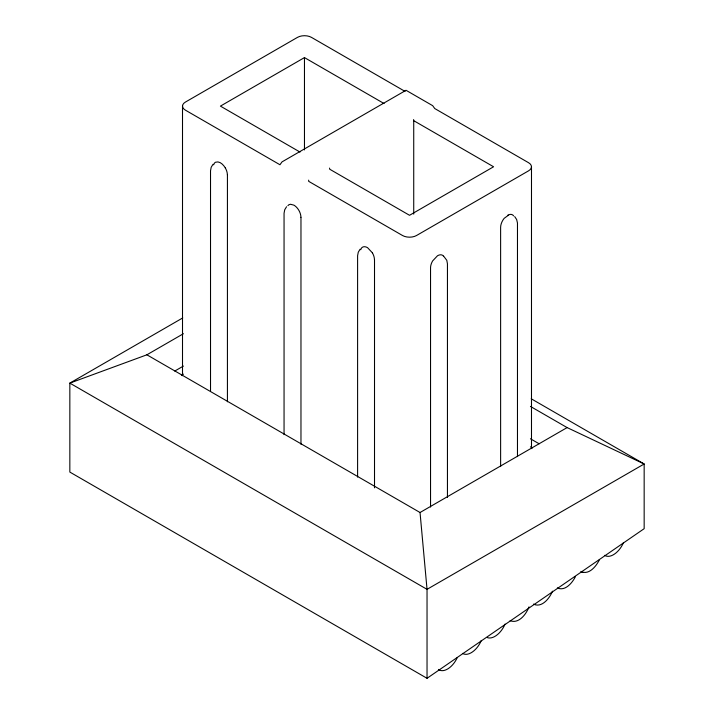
<?xml version="1.0" encoding="UTF-8"?>
<svg xmlns="http://www.w3.org/2000/svg" width="714" height="714" viewBox="0 0 714 714"><rect width="100%" height="100%" fill="white"/><g stroke="black" fill="none" stroke-linecap="round" stroke-linejoin="round"><path stroke-width="1.07" d="M308.671 180.142L308.671 181.329L402.526 235.513A9.907 5.721 0 0 0 416.53 235.513L528.592 170.816A9.907 5.721 0 0 0 528.592 162.73L434.746 108.546L432.693 105.681L406.025 90.285L282.012 161.891L279.959 164.747L185.408 110.161A9.907 5.721 0 0 1 185.408 102.075L297.47 37.378A9.907 5.721 0 0 1 311.474 37.378L405.061 91.41M531.493 448.597L531.493 166.773M529.003 606.873C526.325 614.076 518.775 624.206 510.117 620.671M552.457 591.174C549.709 598.18 541.855 608.257 533.483 604.115M599.457 559.669C596.342 566.068 589.336 575.038 581.33 571.744M575.511 576.51C572.36 582.758 565.14 591.656 557.357 587.899M213.004 164.3L211.183 167.29L210.523 170.816L210.523 391.085M286.546 206.757L284.725 209.755L284.056 213.272L284.056 434.656M360.088 249.213L358.267 252.212L357.598 255.737L357.598 477.113M513.598 215.869A9.907 5.721 -60 0 0 509.341 214.557L504.138 218.368A9.898 5.721 -60 0 0 500.621 227.4L500.621 466.581M182.739 317.926L69.838 383.115L69.838 472.07L427.034 678.3L644.162 528.681L644.162 463.984L531.207 398.769M384.061 103.539L304.467 57.593L220.421 106.118L300.014 152.064M530.44 406.418L567.112 427.588L644.162 463.984L427.034 589.336L69.838 383.115L146.888 354.804L183.418 333.715M174.76 371.057L183.418 366.068M181.49 375.261L183.418 374.154M146.888 354.804L420.037 512.509L567.112 427.588M507.645 215.262L508.332 214.994M413.611 119.559L413.727 120.675L493.579 166.773L409.533 215.298L329.681 169.2L329.565 168.085M530.44 438.762L539.124 443.778M530.44 446.857L532.367 447.964M580.928 571.379L582.856 572.494M443.59 256.085L446.786 260.298L447.446 263.823L447.446 497.435M514.705 216.592L516.641 219.519L517.471 223.009L517.471 456.63M372.44 252.863L367.567 247.678A10.032 5.792 60 0 0 362.569 247.16A9.862 5.694 60 0 0 360.74 249.739M225.356 167.951C223.348 164.729 219.698 160.668 215.485 162.248A9.862 5.694 60 0 0 213.665 164.818M420.037 512.509L427.034 589.336L427.034 678.3M430.542 507.047L430.542 267.866A9.862 5.694 -60 0 1 432.613 260.949L437.486 255.764A10.032 5.792 -60 0 1 442.484 255.255A9.862 5.694 -60 0 1 443.537 256.317M413.727 120.675L413.727 214.12M374.511 259.78L374.511 487.832M304.467 57.593L304.467 149.922M300.969 217.315L300.969 444.26M227.427 174.859L227.427 401.803M182.507 106.118L182.507 375.689M372.378 252.827A9.862 5.694 60 0 1 374.448 259.744M287.912 205.73A9.862 5.694 60 0 1 289.027 204.704L290.491 204.266L293.9 205.15A10.032 5.792 60 0 1 298.898 210.407A9.862 5.694 60 0 1 300.906 217.279M225.294 167.915A9.862 5.694 60 0 1 227.364 174.823M505.039 624.081A16.841 9.719 -60 0 1 487.376 637.62M623.492 542.569A16.841 9.719 -60 0 1 604.669 555.331M481.334 640.422A16.841 9.719 -60 0 1 462.529 653.381M457.308 657.514A16.841 9.719 -60 0 1 438.441 669.429"/></g></svg>
